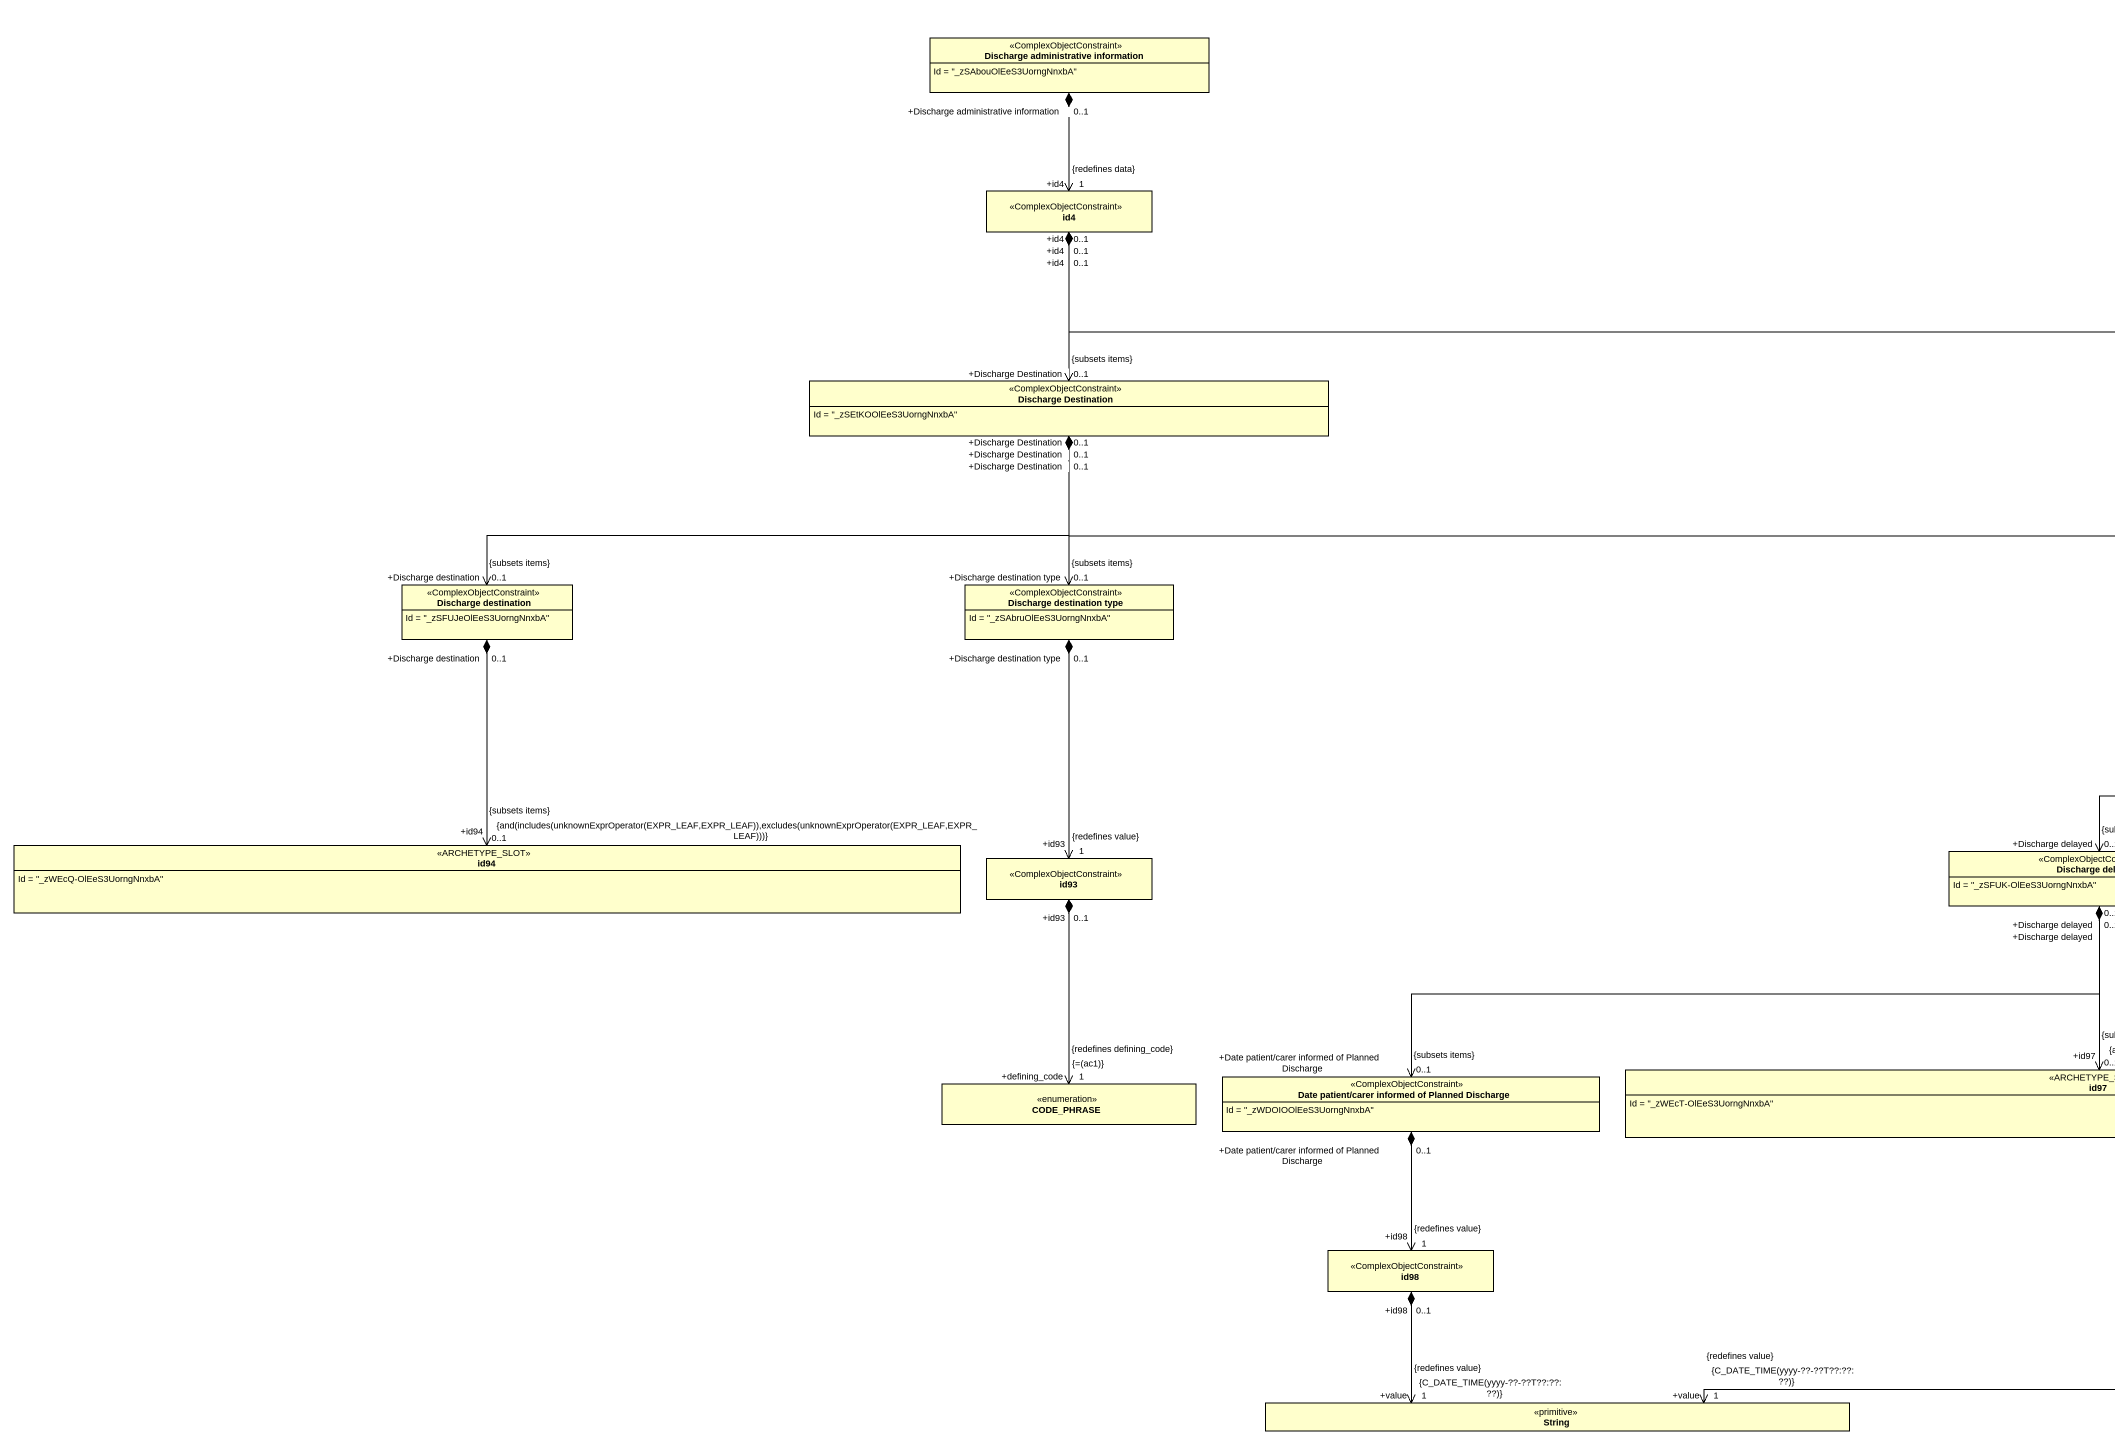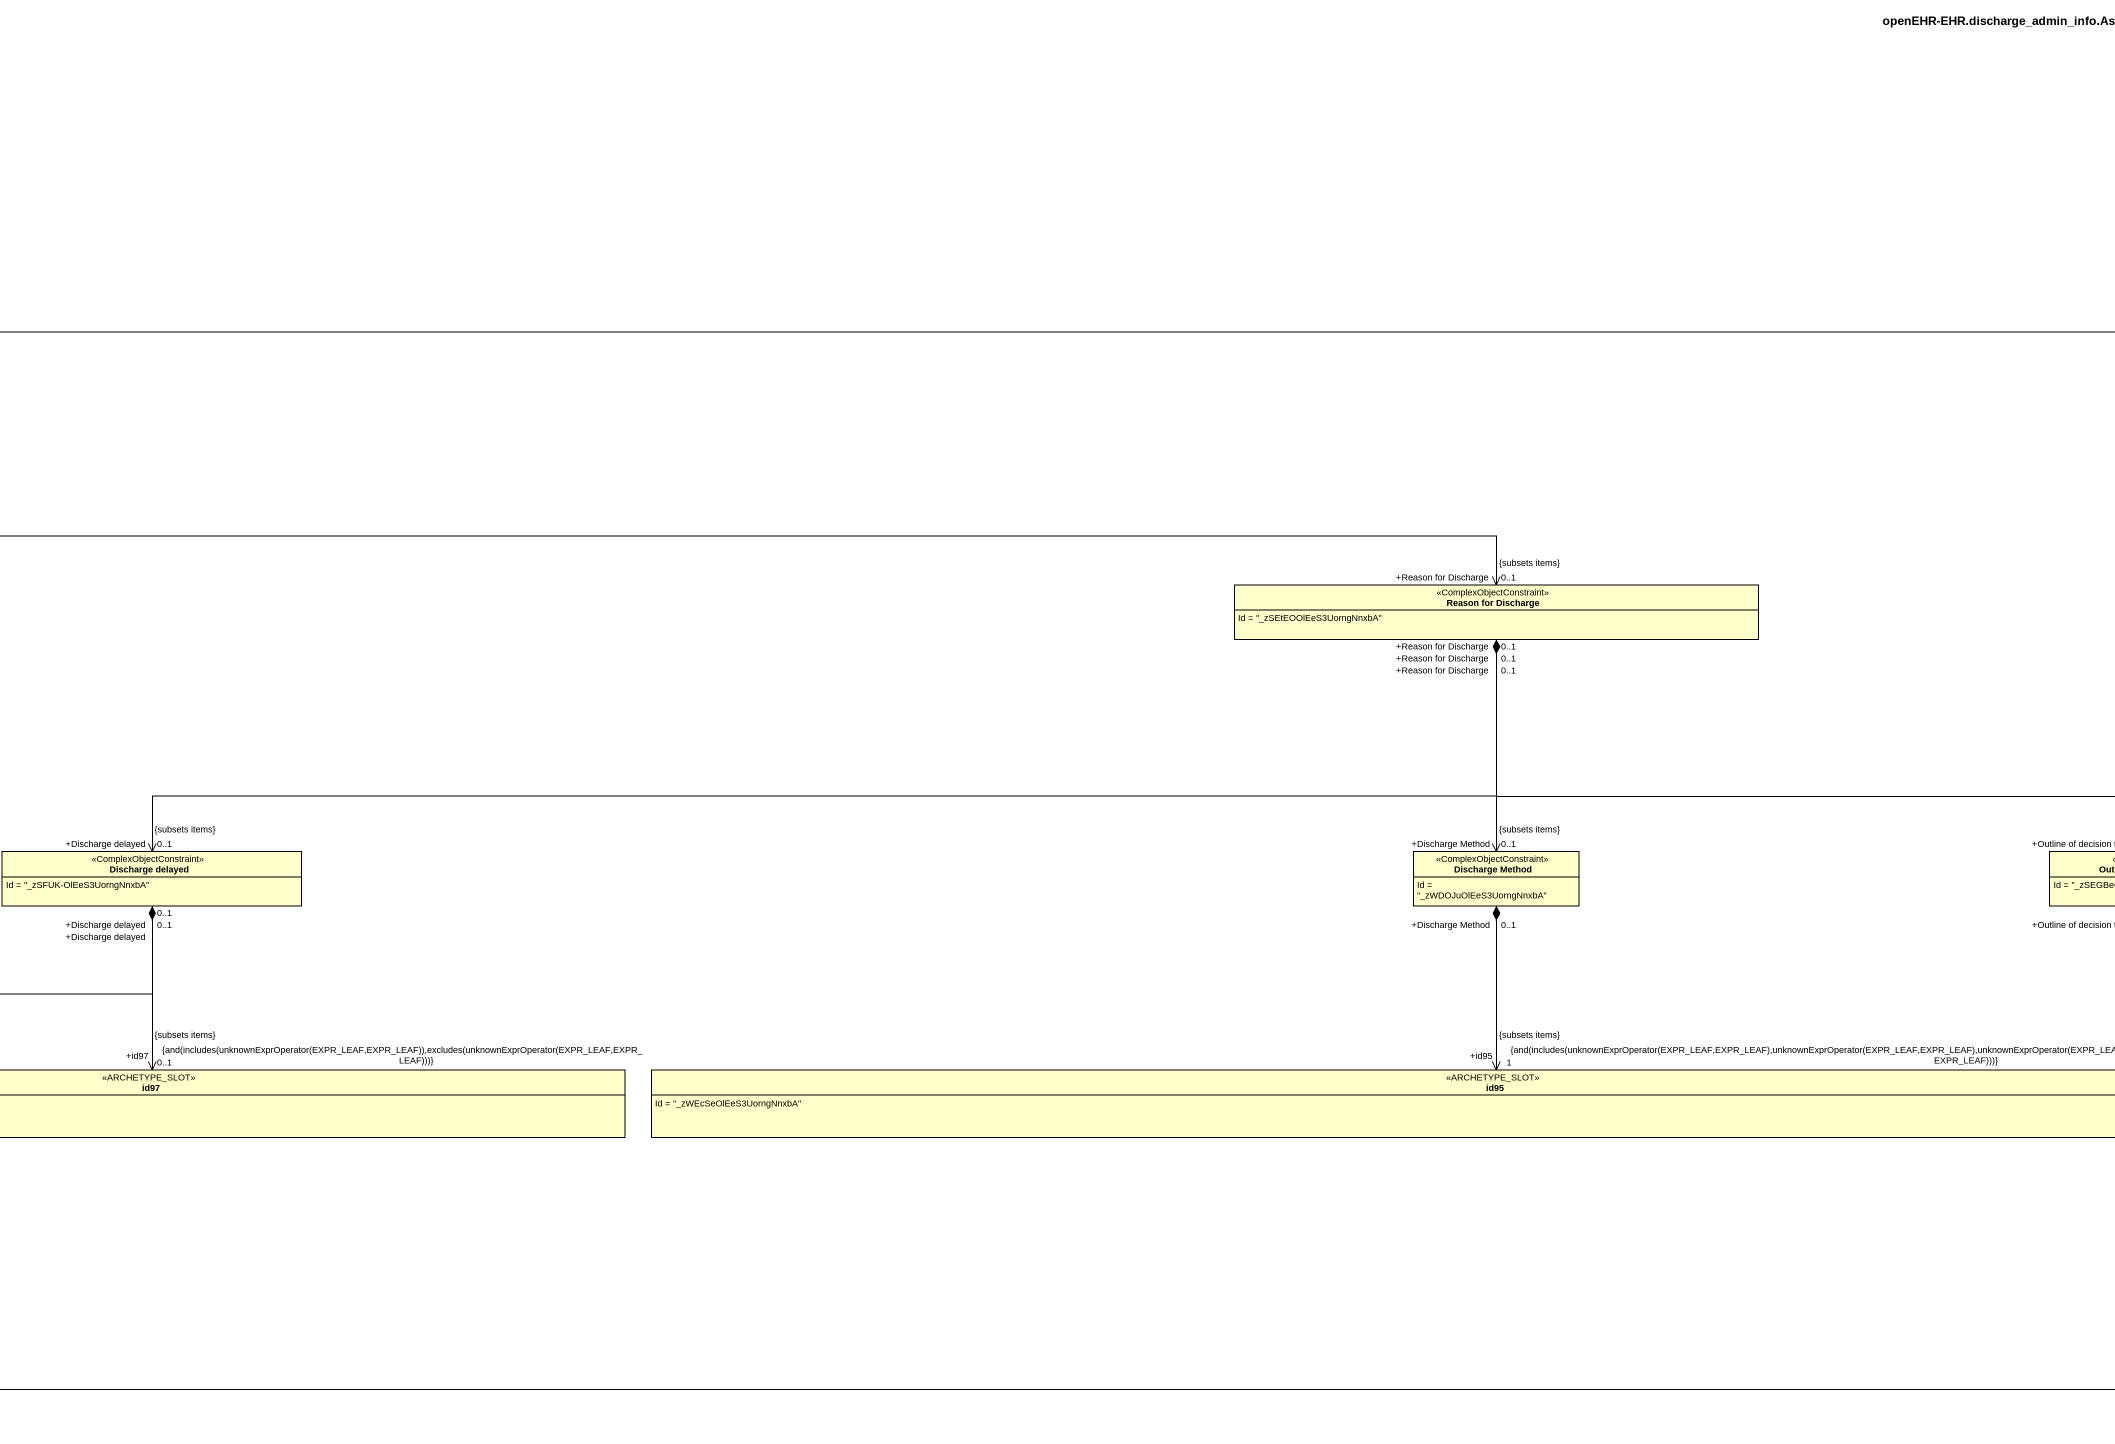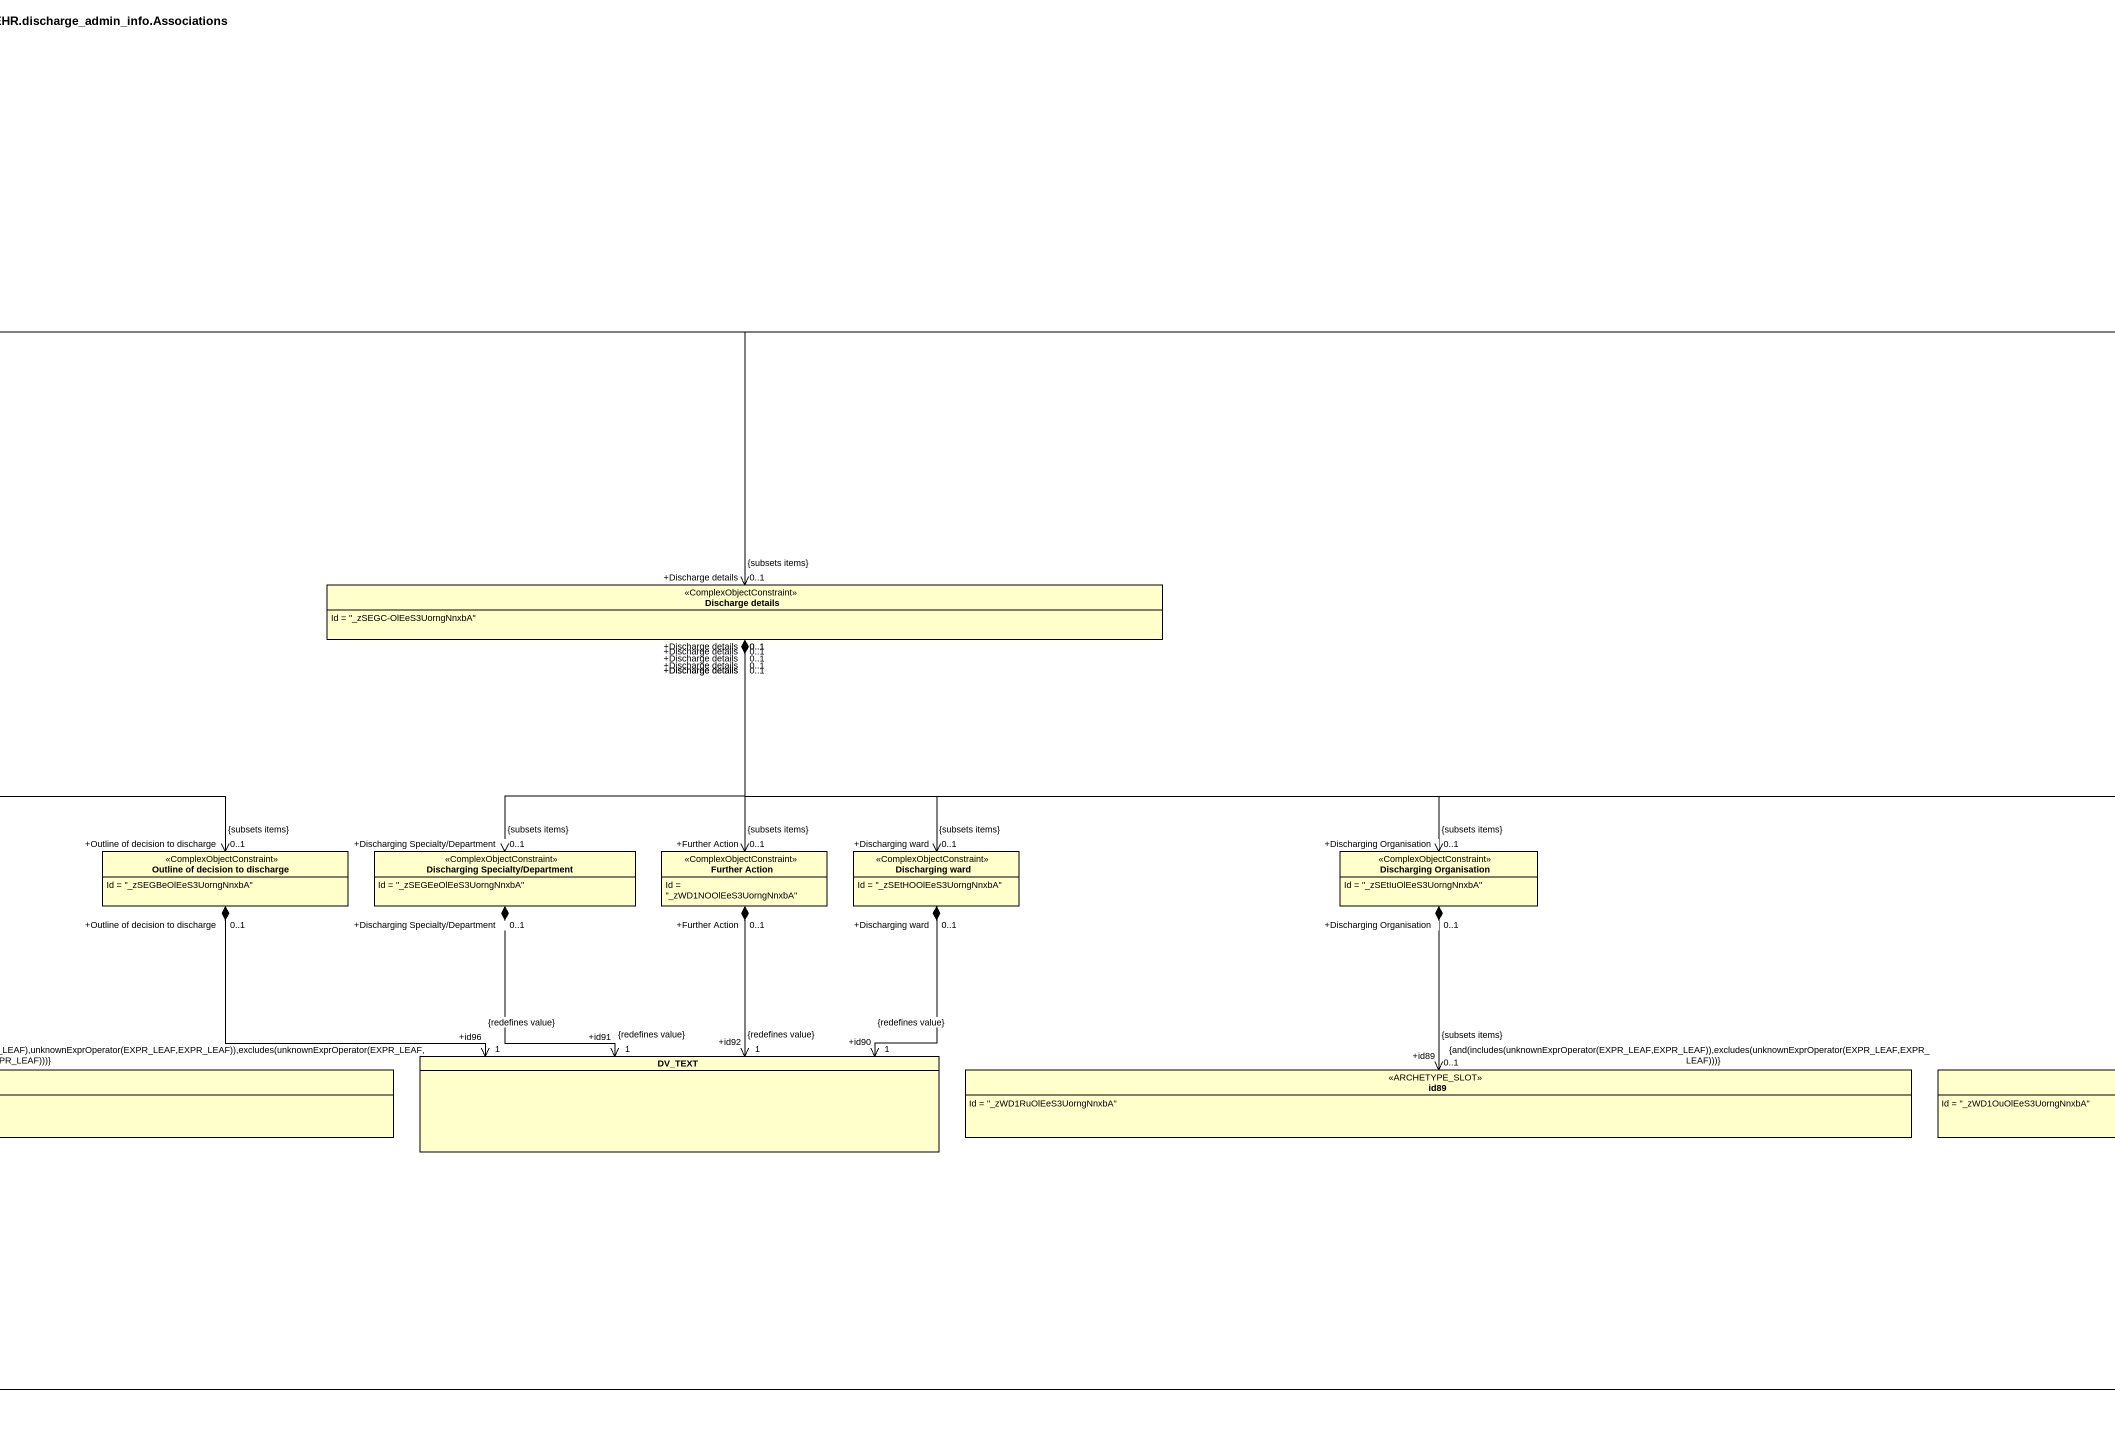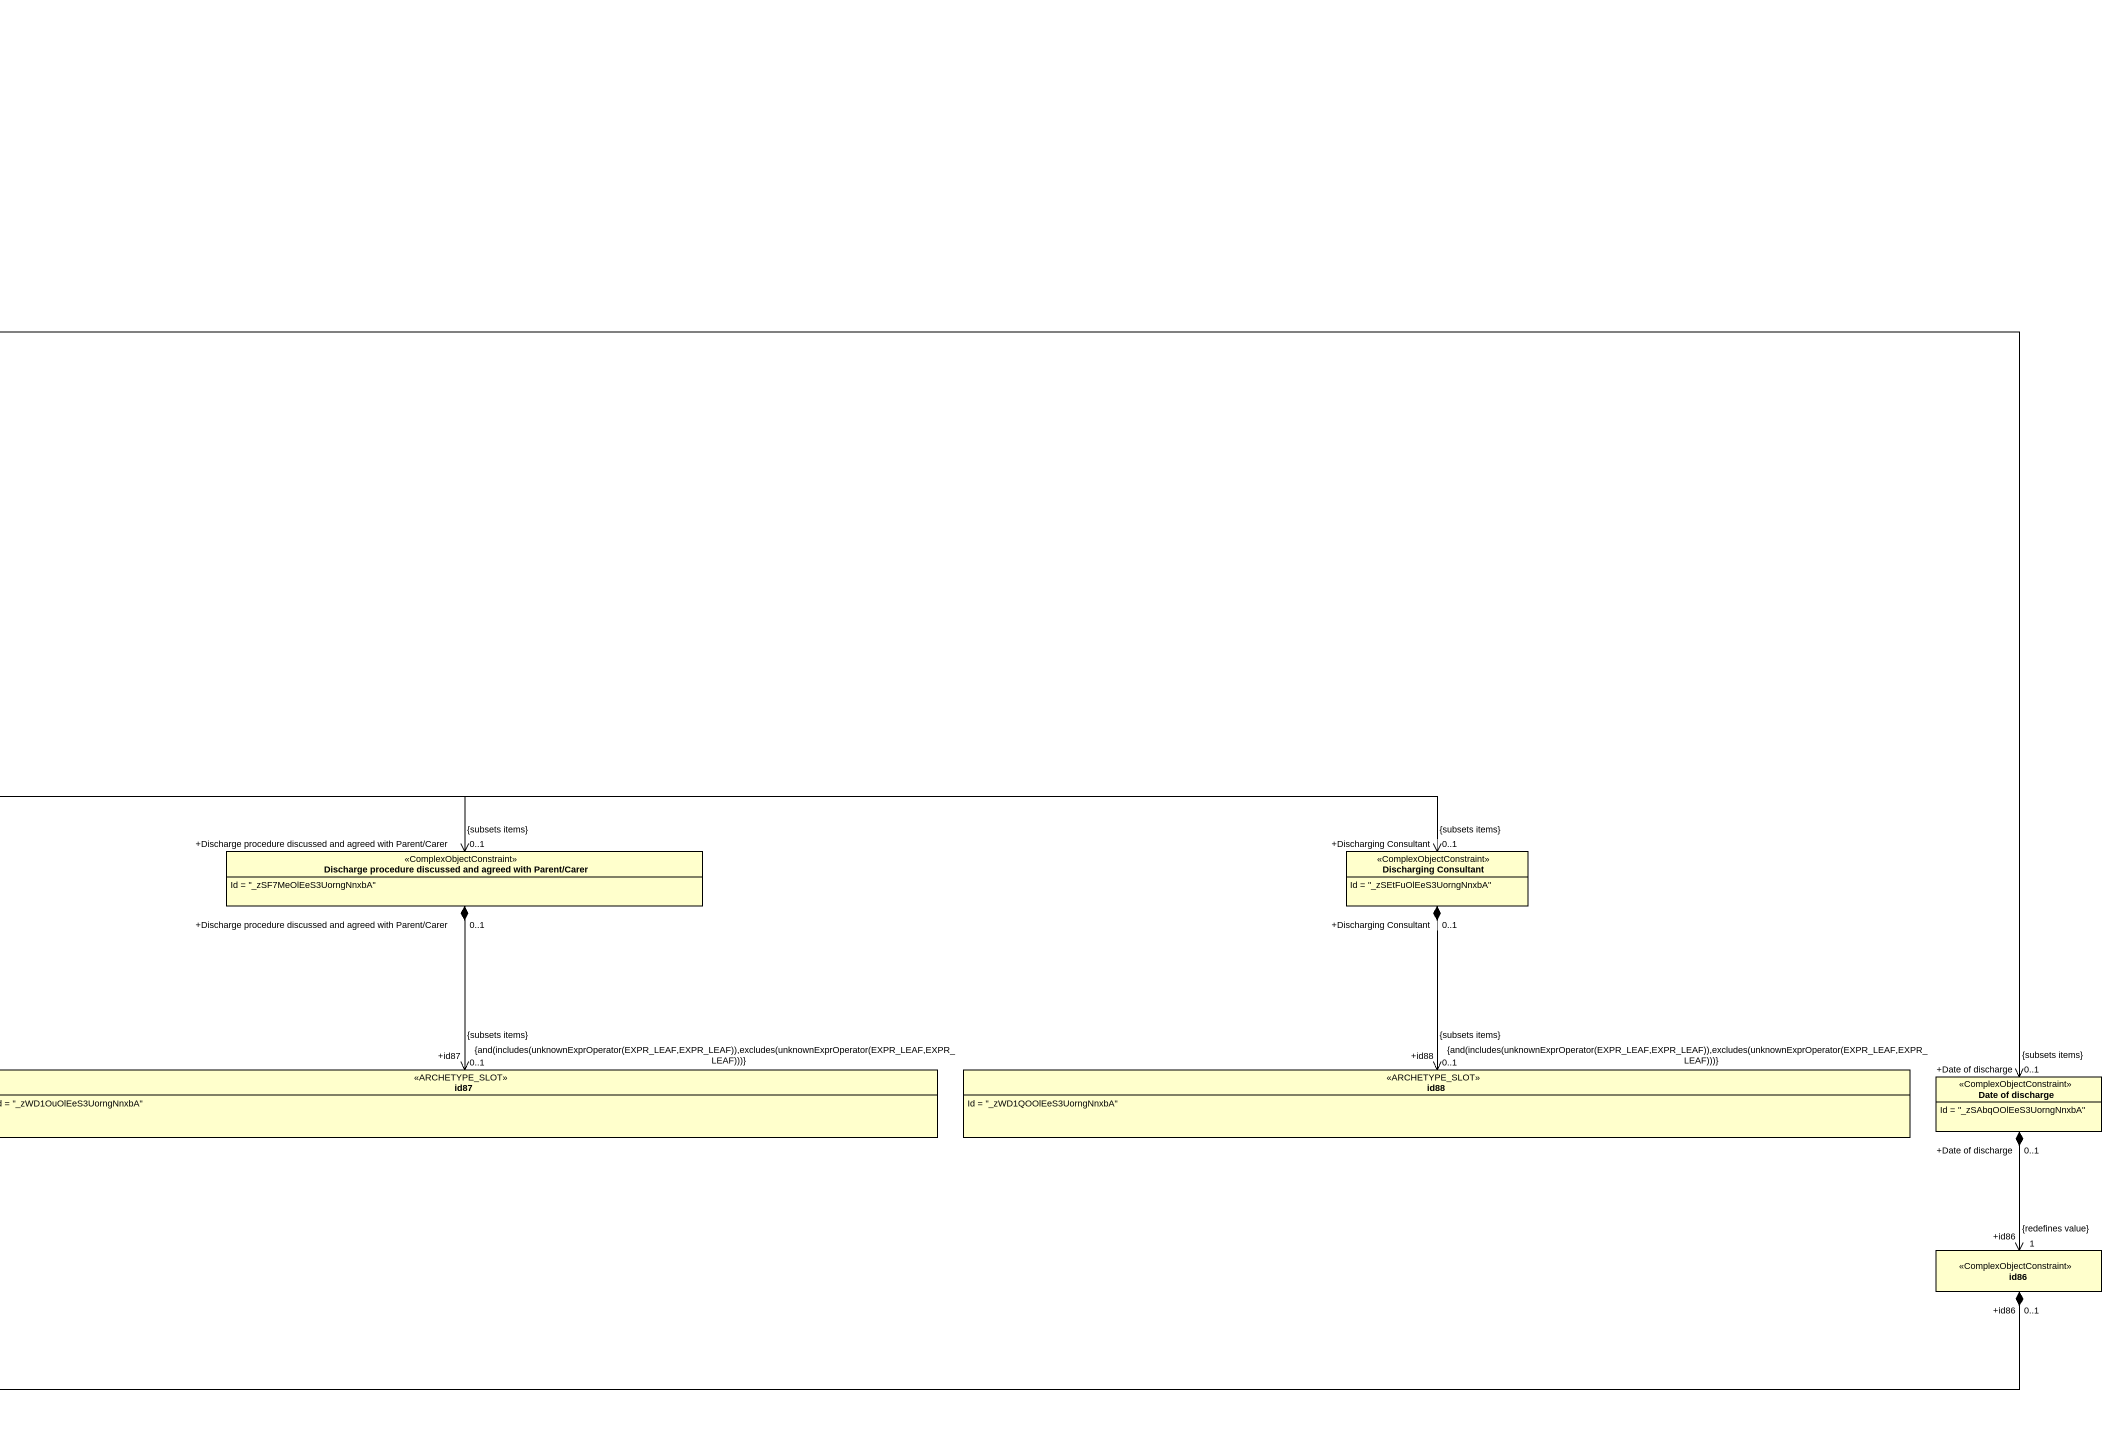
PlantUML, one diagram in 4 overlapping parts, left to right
@startuml
title openEHR-EHR.discharge_admin_info.Associations
hide circle
hide empty members
class "Discharge administrative information" as Discharge_administrative <<ComplexObjectConstraint>> {
  Id = "_zSAbouOlEeS3UorngNnxbA"
}
class id4 <<ComplexObjectConstraint>>
class "Discharge Destination" as Discharge_Destination <<ComplexObjectConstraint>> {
  Id = "_zSEtKOOlEeS3UorngNnxbA"
}
class "Discharge destination" as Discharge_destination <<ComplexObjectConstraint>> {
  Id = "_zSFUJeOlEeS3UorngNnxbA"
}
class "Discharge destination type" as Discharge_destination_type <<ComplexObjectConstraint>> {
  Id = "_zSAbruOlEeS3UorngNnxbA"
}
class "Reason for Discharge" as Reason_for_Discharge <<ComplexObjectConstraint>> {
  Id = "_zSEtEOOlEeS3UorngNnxbA"
}
class "Discharge details" as Discharge_details <<ComplexObjectConstraint>> {
  Id = "_zSEGC-OlEeS3UorngNnxbA"
}
class id94 <<ARCHETYPE_SLOT>> {
  Id = "_zWEcQ-OlEeS3UorngNnxbA"
}
class id93 <<ComplexObjectConstraint>>
class "Discharge delayed" as Discharge_delayed <<ComplexObjectConstraint>> {
  Id = "_zSFUK-OlEeS3UorngNnxbA"
}
class "Discharge Method" as Discharge_Method <<ComplexObjectConstraint>> {
  Id = "_zWDOJuOlEeS3UorngNnxbA"
}
class "Outline of decision to discharge" as Outline_of_decision_to <<ComplexObjectConstraint>> {
  Id = "_zSEGBeOlEeS3UorngNnxbA"
}
class "Discharging Specialty/Department" as Discharging_Specialty <<ComplexObjectConstraint>> {
  Id = "_zSEGEeOlEeS3UorngNnxbA"
}
class "Further Action" as Further_Action <<ComplexObjectConstraint>> {
  Id = "_zWD1NOOlEeS3UorngNnxbA"
}
class "Discharging ward" as Discharging_ward <<ComplexObjectConstraint>> {
  Id = "_zSEtHOOlEeS3UorngNnxbA"
}
class "Discharging Organisation" as Discharging_Organisation <<ComplexObjectConstraint>> {
  Id = "_zSEtIuOlEeS3UorngNnxbA"
}
class "Discharge procedure discussed and agreed with Parent/Carer" as Discharge_procedure <<ComplexObjectConstraint>> {
  Id = "_zSF7MeOlEeS3UorngNnxbA"
}
class "Discharging Consultant" as Discharging_Consultant <<ComplexObjectConstraint>> {
  Id = "_zSEtFuOlEeS3UorngNnxbA"
}
enum CODE_PHRASE
class "Date patient/carer informed of Planned Discharge" as Date_patient_carer_informed <<ComplexObjectConstraint>> {
  Id = "_zWDOIOOlEeS3UorngNnxbA"
}
class id97 <<ARCHETYPE_SLOT>> {
  Id = "_zWEcT-OlEeS3UorngNnxbA"
}
class id95 <<ARCHETYPE_SLOT>> {
  Id = "_zWEcSeOlEeS3UorngNnxbA"
}
class DV_TEXT
class id89 <<ARCHETYPE_SLOT>> {
  Id = "_zWD1RuOlEeS3UorngNnxbA"
}
class id87 <<ARCHETYPE_SLOT>> {
  Id = "_zWD1OuOlEeS3UorngNnxbA"
}
class id88 <<ARCHETYPE_SLOT>> {
  Id = "_zWD1QOOlEeS3UorngNnxbA"
}
class "Date of discharge" as Date_of_discharge <<ComplexObjectConstraint>> {
  Id = "_zSAbqOOlEeS3UorngNnxbA"
}
class id98 <<ComplexObjectConstraint>>
class id86 <<ComplexObjectConstraint>>
class String <<primitive>>
Discharge_administrative "+Discharge administrative information\n0..1" *--> "+id4\n1\n{redefines data}" id4
id4 "+id4\n0..1" *--> "+Discharge Destination\n0..1\n{subsets items}" Discharge_Destination
id4 "+id4\n0..1" *-right-> "+Discharge details\n0..1\n{subsets items}" Discharge_details
id4 "+id4\n0..1" *-right-> "+Date of discharge\n0..1\n{subsets items}" Date_of_discharge
Discharge_Destination "+Discharge Destination\n0..1" *-left-> "+Discharge destination\n0..1\n{subsets items}" Discharge_destination
Discharge_Destination "+Discharge Destination\n0..1" *--> "+Discharge destination type\n0..1\n{subsets items}" Discharge_destination_type
Discharge_Destination "+Discharge Destination\n0..1" *-right-> "+Reason for Discharge\n0..1\n{subsets items}" Reason_for_Discharge
Discharge_destination "+Discharge destination\n0..1" *--> "+id94\n0..1\n{and(includes(unknownExprOperator(EXPR_LEAF,EXPR_LEAF)),excludes(unknownExprOperator(EXPR_LEAF,EXPR_LEAF)))}\n{subsets items}" id94
Discharge_destination_type "+Discharge destination type\n0..1" *--> "+id93\n1\n{redefines value}" id93
Reason_for_Discharge "+Reason for Discharge\n0..1" *-left-> "+Discharge delayed\n0..1\n{subsets items}" Discharge_delayed
Reason_for_Discharge "+Reason for Discharge\n0..1" *--> "+Discharge Method\n0..1\n{subsets items}" Discharge_Method
Reason_for_Discharge "+Reason for Discharge\n0..1" *-right-> "+Outline of decision to discharge\n0..1\n{subsets items}" Outline_of_decision_to
Discharge_details "+Discharge details\n0..1" *--> "+Discharging Specialty/Department\n0..1\n{subsets items}" Discharging_Specialty
Discharge_details "+Discharge details\n0..1" *--> "+Further Action\n0..1\n{subsets items}" Further_Action
Discharge_details "+Discharge details\n0..1" *--> "+Discharging ward\n0..1\n{subsets items}" Discharging_ward
Discharge_details "+Discharge details\n0..1" *-right-> "+Discharging Organisation\n0..1\n{subsets items}" Discharging_Organisation
Discharge_details "+Discharge details\n0..1" *-right-> "+Discharge procedure discussed and agreed with Parent/Carer\n0..1\n{subsets items}" Discharge_procedure
Discharge_details "+Discharge details\n0..1" *-right-> "+Discharging Consultant\n0..1\n{subsets items}" Discharging_Consultant
id93 "+id93\n0..1" *--> "+defining_code\n1\n{=(ac1)}\n{redefines defining_code}" CODE_PHRASE
Discharge_delayed "+Discharge delayed\n0..1" *-left-> "+Date patient/carer informed of Planned Discharge\n0..1\n{subsets items}" Date_patient_carer_informed
Discharge_delayed "+Discharge delayed\n0..1" *--> "+id97\n0..1\n{and(includes(unknownExprOperator(EXPR_LEAF,EXPR_LEAF)),excludes(unknownExprOperator(EXPR_LEAF,EXPR_LEAF)))}\n{subsets items}" id97
Discharge_Method "+Discharge Method\n0..1" *--> "+id95\n1\n{and(includes(unknownExprOperator(EXPR_LEAF,EXPR_LEAF),unknownExprOperator(EXPR_LEAF,EXPR_LEAF),unknownExprOperator(EXPR_LEAF,EXPR_LEAF)),excludes(unknownExprOperator(EXPR_LEAF,EXPR_LEAF)))}\n{subsets items}" id95
Outline_of_decision_to "+Outline of decision to discharge\n0..1" *-right-> "+id96\n1\n{redefines value}" DV_TEXT
Discharging_Specialty "+Discharging Specialty/Department\n0..1" *--> "+id91\n1\n{redefines value}" DV_TEXT
Further_Action "+Further Action\n0..1" *--> "+id92\n1\n{redefines value}" DV_TEXT
Discharging_ward "+Discharging ward\n0..1" *--> "+id90\n1\n{redefines value}" DV_TEXT
Discharging_Organisation "+Discharging Organisation\n0..1" *--> "+id89\n0..1\n{and(includes(unknownExprOperator(EXPR_LEAF,EXPR_LEAF)),excludes(unknownExprOperator(EXPR_LEAF,EXPR_LEAF)))}\n{subsets items}" id89
Discharge_procedure "+Discharge procedure discussed and agreed with Parent/Carer\n0..1" *--> "+id87\n0..1\n{and(includes(unknownExprOperator(EXPR_LEAF,EXPR_LEAF)),excludes(unknownExprOperator(EXPR_LEAF,EXPR_LEAF)))}\n{subsets items}" id87
Discharging_Consultant "+Discharging Consultant\n0..1" *--> "+id88\n0..1\n{and(includes(unknownExprOperator(EXPR_LEAF,EXPR_LEAF)),excludes(unknownExprOperator(EXPR_LEAF,EXPR_LEAF)))}\n{subsets items}" id88
Date_patient_carer_informed "+Date patient/carer informed of Planned Discharge\n0..1" *--> "+id98\n1\n{redefines value}" id98
Date_of_discharge "+Date of discharge\n0..1" *--> "+id86\n1\n{redefines value}" id86
id98 "+id98\n0..1" *--> "+value\n1\n{C_DATE_TIME(yyyy-??-??T??:??:??)}\n{redefines value}" String
id86 "+id86\n0..1" *-left-> "+value\n1\n{C_DATE_TIME(yyyy-??-??T??:??:??)}\n{redefines value}" String
@enduml
